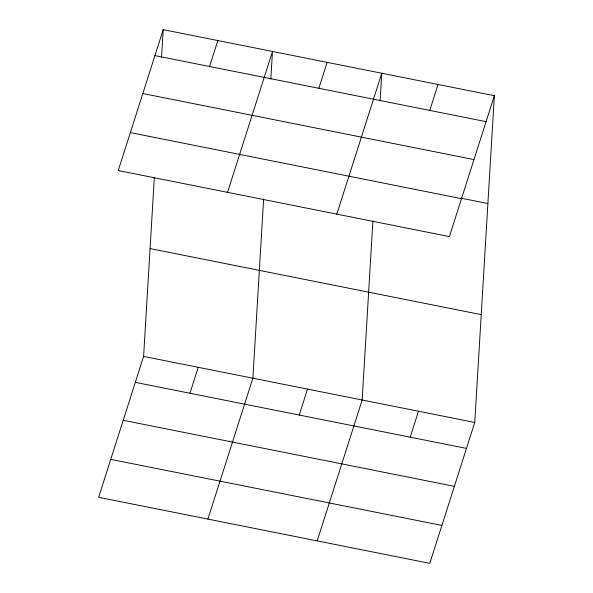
<?xml version="1.0" encoding="UTF-8"?>
<svg xmlns="http://www.w3.org/2000/svg" width="593" height="593" viewBox="0 0 593 593"><rect width="100%" height="100%" fill="white"/><g stroke="black" fill="none" stroke-linecap="round" stroke-linejoin="round"><path stroke-width="0.89" d="M494.362 95.703L449.398 236.592L118.244 170.539L163.208 29.65L494.362 95.703L474.756 422.461L429.792 563.35L98.638 497.297L143.602 356.408L154.35 177.218M161.548 57.299L163.208 29.65M263.633 199.018L252.877 378.201L207.913 519.097M270.831 79.099L272.491 51.45L227.527 192.34M372.915 220.818L362.16 400.001L317.196 540.89M380.113 100.892L381.773 73.243L336.809 214.14M209.566 66.498L217.853 40.546M189.96 393.255L198.24 367.304M318.849 88.298L327.128 62.347M299.243 415.048L307.522 389.104M429.784 110.424L438.071 84.473M410.178 437.174L418.458 411.231M154.929 55.601L486.082 121.654M142.824 93.531L473.977 159.584M460.65 198.099L487.891 203.532M130.349 132.61L461.502 198.662M150.073 248.578L481.227 314.631M143.602 356.408L474.756 422.461M135.315 382.352L466.476 448.404M123.211 420.289L454.364 486.342M110.743 459.367L441.896 525.42"/></g></svg>
